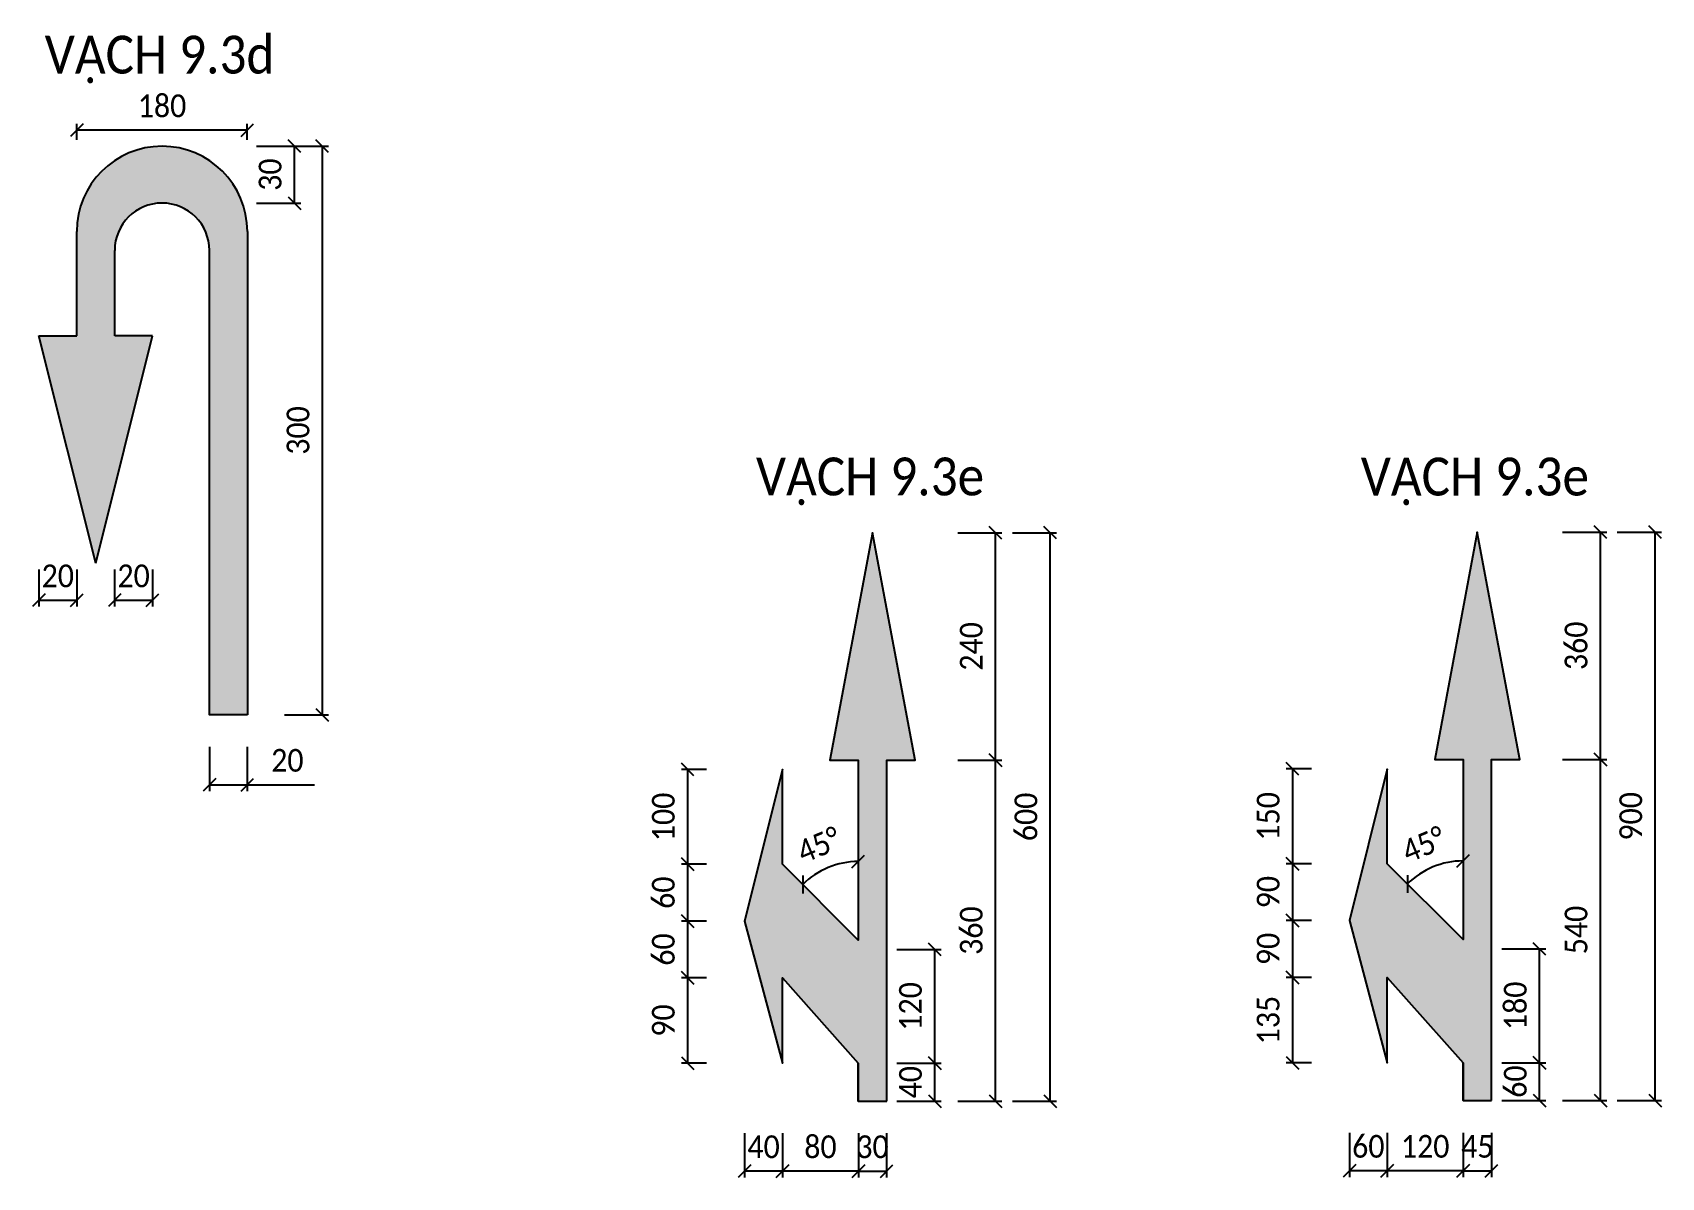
# Model space of a CAD drawing. Header units: metres. Extents: x 933 to 1419, y -2020 to 374.
# Drawn here: x 1001.1 to 1130, y -1701 to -1610.4 of the extents above; entities that cross this region are included whole.
import ezdxf
from ezdxf.enums import TextEntityAlignment as Align

# ---------------------------------------------------------------- set-up
doc = ezdxf.new("R2010")
doc.units = ezdxf.units.M
doc.layers.add('ATGT-DIM', color=30, linetype='Continuous')
doc.layers.add('ATGT-Text', color=3, linetype='Continuous')
doc.styles.add('ATGT-Text', font='calibril.ttf', dxfattribs={"width": 0.9})
doc.dimstyles.new('ATGT-DIM', dxfattribs={"dimtxt": 1.8, "dimasz": 1, "dimexe": 0.5, "dimexo": 0.5, "dimgap": 1, "dimtad": 1, "dimdec": 0, "dimlfac": 5, "dimtxsty": 'ATGT-Text', "dimblk": 'OBLIQUE', "dimcen": 0, "dimclrd": 30, "dimclre": 30, "dimclrt": 2, "dimadec": 0, "dimazin": 0, "dimtfac": 1, "dimtdec": 0, "dimtmove": 0, "dimatfit": 3, "dimfxl": 3, "dimfxlon": 1, "dimlwe": -1, "dimarcsym": 2})

# ---------------------------------------------------------------- blocks, each defined once
blk = doc.blocks.new('_Oblique')
at = {"color": 0, "linetype": 'ByBlock', "lineweight": -2}
blk.add_line((-0.5, -0.5), (0.5, 0.5), dxfattribs=at)
blk = doc.blocks.new('*D224')
at = {"layer": 'ATGT-DIM', "color": 30, "transparency": 16777216}
for p, q in [((-48.55, -1984.25), (-45.05, -1984.25)), ((-48.55, -1988.75), (-45.05, -1988.75))]:
    blk.add_line(p, q, dxfattribs=at)
at = {"layer": 'ATGT-DIM', "color": 30, "lineweight": -2, "transparency": 16777216}
blk.add_line((-45.55, -1988.75), (-45.55, -1984.25), dxfattribs=at)
at = {"layer": 'Defpoints', "color": 0, "transparency": 16777216}
for p in [(-49.28, -1984.25), (-45.55, -1984.25), (-49.28, -1988.75)]:
    blk.add_point(p, dxfattribs=at)
at = {"layer": 'ATGT-DIM', "color": 30, "lineweight": -2, "transparency": 16777216}
for p, rotation in [((-45.55, -1984.25), 90), ((-45.55, -1988.75), 270)]:
    blk.add_blockref('_Oblique', p, dxfattribs=dict(at, rotation=rotation))
at = {"layer": 'ATGT-DIM', "color": 2, "transparency": 16777216, "insert": (-47.47, -1986.5), "char_height": 1.8, "attachment_point": 5, "rotation": 90, "style": 'ATGT-Text'}
blk.add_mtext('30', dxfattribs=at)
blk = doc.blocks.new('*D229')
at = {"layer": 'ATGT-DIM', "color": 30, "transparency": 16777216}
for p, q in [((-46.35, -1984.25), (-42.85, -1984.25)), ((-46.35, -2029.25), (-42.85, -2029.25))]:
    blk.add_line(p, q, dxfattribs=at)
at = {"layer": 'ATGT-DIM', "color": 30, "lineweight": -2, "transparency": 16777216}
blk.add_line((-43.35, -1984.25), (-43.35, -2029.25), dxfattribs=at)
at = {"layer": 'Defpoints', "color": 0, "transparency": 16777216}
for p in [(-49.28, -1984.25), (-49.28, -2029.25), (-43.35, -2029.25)]:
    blk.add_point(p, dxfattribs=at)
at = {"layer": 'ATGT-DIM', "color": 30, "lineweight": -2, "transparency": 16777216}
for p, rotation in [((-43.35, -1984.25), 90), ((-43.35, -2029.25), 270)]:
    blk.add_blockref('_Oblique', p, dxfattribs=dict(at, rotation=rotation))
at = {"layer": 'ATGT-DIM', "color": 2, "transparency": 16777216, "insert": (-45.26, -2006.75), "char_height": 1.8, "attachment_point": 5, "rotation": 90, "style": 'ATGT-Text'}
blk.add_mtext('300', dxfattribs=at)
blk = doc.blocks.new('*D225')
at = {"layer": 'ATGT-DIM', "color": 30, "transparency": 16777216}
for p, q in [((-62.78, -1983.75), (-62.78, -1982.48)), ((-49.28, -1983.75), (-49.28, -1982.48))]:
    blk.add_line(p, q, dxfattribs=at)
at = {"layer": 'ATGT-DIM', "color": 30, "lineweight": -2, "transparency": 16777216}
blk.add_line((-49.28, -1982.98), (-62.78, -1982.98), dxfattribs=at)
at = {"layer": 'Defpoints', "color": 0, "transparency": 16777216}
for p in [(-62.78, -1982.98), (-62.78, -1984.25), (-49.28, -1984.25)]:
    blk.add_point(p, dxfattribs=at)
at = {"layer": 'ATGT-DIM', "color": 30, "lineweight": -2, "transparency": 16777216, "rotation": 180}
blk.add_blockref('_Oblique', (-62.78, -1982.98), dxfattribs=at)
at = {"layer": 'ATGT-DIM', "color": 30, "lineweight": -2, "transparency": 16777216}
blk.add_blockref('_Oblique', (-49.28, -1982.98), dxfattribs=at)
at = {"layer": 'ATGT-DIM', "color": 2, "transparency": 16777216, "insert": (-56.03, -1981.06), "char_height": 1.8, "attachment_point": 5, "style": 'ATGT-Text'}
blk.add_mtext('180', dxfattribs=at)
blk = doc.blocks.new('*D226')
at = {"layer": 'ATGT-DIM', "color": 30, "transparency": 16777216}
for p, q in [((-52.28, -2031.79), (-52.28, -2035.29)), ((-49.28, -2031.79), (-49.28, -2035.29))]:
    blk.add_line(p, q, dxfattribs=at)
at = {"layer": 'ATGT-DIM', "color": 30, "lineweight": -2, "transparency": 16777216}
for p, q in [((-52.28, -2034.79), (-49.28, -2034.79)), ((-49.28, -2034.79), (-43.95, -2034.79))]:
    blk.add_line(p, q, dxfattribs=at)
at = {"layer": 'Defpoints', "color": 0, "transparency": 16777216}
for p in [(-52.28, -2029.25), (-49.28, -2029.25), (-49.28, -2034.79)]:
    blk.add_point(p, dxfattribs=at)
at = {"layer": 'ATGT-DIM', "color": 30, "lineweight": -2, "transparency": 16777216, "rotation": 180}
blk.add_blockref('_Oblique', (-52.28, -2034.79), dxfattribs=at)
at = {"layer": 'ATGT-DIM', "color": 30, "lineweight": -2, "transparency": 16777216}
blk.add_blockref('_Oblique', (-49.28, -2034.79), dxfattribs=at)
at = {"layer": 'ATGT-DIM', "color": 2, "transparency": 16777216, "insert": (-46.11, -2032.87), "char_height": 1.8, "attachment_point": 5, "style": 'ATGT-Text'}
blk.add_mtext('20', dxfattribs=at)
blk = doc.blocks.new('*D227')
at = {"layer": 'ATGT-DIM', "color": 30, "transparency": 16777216}
for p, q in [((-65.78, -2017.75), (-65.78, -2020.69)), ((-62.78, -2017.75), (-62.78, -2020.69))]:
    blk.add_line(p, q, dxfattribs=at)
at = {"layer": 'ATGT-DIM', "color": 30, "lineweight": -2, "transparency": 16777216}
blk.add_line((-65.78, -2020.19), (-62.78, -2020.19), dxfattribs=at)
at = {"layer": 'Defpoints', "color": 0, "transparency": 16777216}
for p in [(-65.78, -2017.25), (-62.78, -2017.25), (-62.78, -2020.19)]:
    blk.add_point(p, dxfattribs=at)
at = {"layer": 'ATGT-DIM', "color": 30, "lineweight": -2, "transparency": 16777216, "rotation": 180}
blk.add_blockref('_Oblique', (-65.78, -2020.19), dxfattribs=at)
at = {"layer": 'ATGT-DIM', "color": 30, "lineweight": -2, "transparency": 16777216}
blk.add_blockref('_Oblique', (-62.78, -2020.19), dxfattribs=at)
at = {"layer": 'ATGT-DIM', "color": 2, "transparency": 16777216, "insert": (-64.28, -2018.27), "char_height": 1.8, "attachment_point": 5, "style": 'ATGT-Text'}
blk.add_mtext('20', dxfattribs=at)
blk = doc.blocks.new('*D228')
at = {"layer": 'ATGT-DIM', "color": 30, "transparency": 16777216}
for p, q in [((-59.78, -2017.75), (-59.78, -2020.69)), ((-56.78, -2017.75), (-56.78, -2020.69))]:
    blk.add_line(p, q, dxfattribs=at)
at = {"layer": 'ATGT-DIM', "color": 30, "lineweight": -2, "transparency": 16777216}
blk.add_line((-59.78, -2020.19), (-56.78, -2020.19), dxfattribs=at)
at = {"layer": 'Defpoints', "color": 0, "transparency": 16777216}
for p in [(-59.78, -2017.25), (-56.78, -2017.25), (-56.78, -2020.19)]:
    blk.add_point(p, dxfattribs=at)
at = {"layer": 'ATGT-DIM', "color": 30, "lineweight": -2, "transparency": 16777216, "rotation": 180}
blk.add_blockref('_Oblique', (-59.78, -2020.19), dxfattribs=at)
at = {"layer": 'ATGT-DIM', "color": 30, "lineweight": -2, "transparency": 16777216}
blk.add_blockref('_Oblique', (-56.78, -2020.19), dxfattribs=at)
at = {"layer": 'ATGT-DIM', "color": 2, "transparency": 16777216, "insert": (-58.28, -2018.27), "char_height": 1.8, "attachment_point": 5, "style": 'ATGT-Text'}
blk.add_mtext('20', dxfattribs=at)
blk = doc.blocks.new('*D415')
at = {"layer": 'ATGT-DIM', "color": 30, "transparency": 16777216}
for p, q in [((-1.12, -2.54), (-1.12, -6.04)), ((1.12, -2.54), (1.12, -6.04))]:
    blk.add_line(p, q, dxfattribs=at)
at = {"layer": 'ATGT-DIM', "color": 30, "lineweight": -2, "transparency": 16777216}
blk.add_line((-1.12, -5.54), (1.12, -5.54), dxfattribs=at)
at = {"layer": 'Defpoints', "color": 0, "transparency": 16777216}
for p in [(-1.12, 0), (1.12, 0), (1.12, -5.54)]:
    blk.add_point(p, dxfattribs=at)
at = {"layer": 'ATGT-DIM', "color": 30, "lineweight": -2, "transparency": 16777216, "rotation": 180}
blk.add_blockref('_Oblique', (-1.12, -5.54), dxfattribs=at)
at = {"layer": 'ATGT-DIM', "color": 30, "lineweight": -2, "transparency": 16777216}
blk.add_blockref('_Oblique', (1.12, -5.54), dxfattribs=at)
at = {"layer": 'ATGT-DIM', "color": 2, "transparency": 16777216, "insert": (0, -3.62), "char_height": 1.8, "attachment_point": 5, "style": 'ATGT-Text'}
blk.add_mtext('30', dxfattribs=at)
blk = doc.blocks.new('*D230')
at = {"layer": 'ATGT-DIM', "color": 30, "lineweight": -2, "transparency": 16777216}
blk.add_arc((-0.93, -2047.09), 6.22, 90, 135, dxfattribs=at)
at = {"layer": 'Defpoints', "color": 0, "transparency": 16777216}
for p in [(-0.93, -2032.84), (-6.93, -2041.09), (-2.54, -2041.08), (-0.93, -2047.09), (-0.93, -2047.09)]:
    blk.add_point(p, dxfattribs=at)
at = {"layer": 'ATGT-DIM', "color": 30, "lineweight": -2, "transparency": 16777216}
for p, rotation in [((-0.93, -2040.86), 359.9999999999995), ((-5.33, -2042.69), 224.9999999999999)]:
    blk.add_blockref('_Oblique', p, dxfattribs=dict(at, rotation=rotation))
at = {"layer": 'ATGT-DIM', "color": 2, "transparency": 16777216, "insert": (-4.04, -2039.57), "char_height": 1.8, "attachment_point": 5, "rotation": 22.5, "style": 'ATGT-Text'}
blk.add_mtext('45°', dxfattribs=at)
blk = doc.blocks.new('*D416')
at = {"layer": 'ATGT-DIM', "color": 30, "transparency": 16777216}
for p, q in [((-13.13, 26.25), (-15.13, 26.25)), ((-13.13, 18.75), (-15.13, 18.75))]:
    blk.add_line(p, q, dxfattribs=at)
at = {"layer": 'ATGT-DIM', "color": 30, "lineweight": -2, "transparency": 16777216}
blk.add_line((-14.63, 26.25), (-14.63, 18.75), dxfattribs=at)
at = {"layer": 'Defpoints', "color": 0, "transparency": 16777216}
for p in [(-12.63, 26.25), (-14.63, 18.75), (-12.63, 18.75)]:
    blk.add_point(p, dxfattribs=at)
at = {"layer": 'ATGT-DIM', "color": 30, "lineweight": -2, "transparency": 16777216}
for p, rotation in [((-14.63, 26.25), 90), ((-14.63, 18.75), 270)]:
    blk.add_blockref('_Oblique', p, dxfattribs=dict(at, rotation=rotation))
at = {"layer": 'ATGT-DIM', "color": 2, "transparency": 16777216, "insert": (-16.55, 22.5), "char_height": 1.8, "attachment_point": 5, "rotation": 90, "style": 'ATGT-Text'}
blk.add_mtext('100', dxfattribs=at)
blk = doc.blocks.new('*D417')
at = {"layer": 'ATGT-DIM', "color": 30, "transparency": 16777216}
for p, q in [((-13.13, 18.75), (-15.13, 18.75)), ((-13.13, 14.25), (-15.13, 14.25))]:
    blk.add_line(p, q, dxfattribs=at)
at = {"layer": 'ATGT-DIM', "color": 30, "lineweight": -2, "transparency": 16777216}
blk.add_line((-14.63, 18.75), (-14.63, 14.25), dxfattribs=at)
at = {"layer": 'Defpoints', "color": 0, "transparency": 16777216}
for p in [(-12.63, 18.75), (-14.63, 14.25), (-12.63, 14.25)]:
    blk.add_point(p, dxfattribs=at)
at = {"layer": 'ATGT-DIM', "color": 30, "lineweight": -2, "transparency": 16777216}
for p, rotation in [((-14.63, 18.75), 90), ((-14.63, 14.25), 270)]:
    blk.add_blockref('_Oblique', p, dxfattribs=dict(at, rotation=rotation))
at = {"layer": 'ATGT-DIM', "color": 2, "transparency": 16777216, "insert": (-16.55, 16.5), "char_height": 1.8, "attachment_point": 5, "rotation": 90, "style": 'ATGT-Text'}
blk.add_mtext('60', dxfattribs=at)
blk = doc.blocks.new('*D418')
at = {"layer": 'ATGT-DIM', "color": 30, "transparency": 16777216}
for p, q in [((-13.13, 14.25), (-15.13, 14.25)), ((-13.13, 9.75), (-15.13, 9.75))]:
    blk.add_line(p, q, dxfattribs=at)
at = {"layer": 'ATGT-DIM', "color": 30, "lineweight": -2, "transparency": 16777216}
blk.add_line((-14.63, 14.25), (-14.63, 9.75), dxfattribs=at)
at = {"layer": 'Defpoints', "color": 0, "transparency": 16777216}
for p in [(-12.63, 14.25), (-14.63, 9.75), (-12.63, 9.75)]:
    blk.add_point(p, dxfattribs=at)
at = {"layer": 'ATGT-DIM', "color": 30, "lineweight": -2, "transparency": 16777216}
for p, rotation in [((-14.63, 14.25), 90), ((-14.63, 9.75), 270)]:
    blk.add_blockref('_Oblique', p, dxfattribs=dict(at, rotation=rotation))
at = {"layer": 'ATGT-DIM', "color": 2, "transparency": 16777216, "insert": (-16.55, 12), "char_height": 1.8, "attachment_point": 5, "rotation": 90, "style": 'ATGT-Text'}
blk.add_mtext('60', dxfattribs=at)
blk = doc.blocks.new('*D419')
at = {"layer": 'ATGT-DIM', "color": 30, "transparency": 16777216}
for p, q in [((-13.13, 9.75), (-15.13, 9.75)), ((-13.13, 3), (-15.13, 3))]:
    blk.add_line(p, q, dxfattribs=at)
at = {"layer": 'ATGT-DIM', "color": 30, "lineweight": -2, "transparency": 16777216}
blk.add_line((-14.63, 9.75), (-14.63, 3), dxfattribs=at)
at = {"layer": 'Defpoints', "color": 0, "transparency": 16777216}
for p in [(-12.63, 9.75), (-14.63, 3), (-12.63, 3)]:
    blk.add_point(p, dxfattribs=at)
at = {"layer": 'ATGT-DIM', "color": 30, "lineweight": -2, "transparency": 16777216}
for p, rotation in [((-14.63, 9.75), 90), ((-14.63, 3), 270)]:
    blk.add_blockref('_Oblique', p, dxfattribs=dict(at, rotation=rotation))
at = {"layer": 'ATGT-DIM', "color": 2, "transparency": 16777216, "insert": (-16.55, 6.38), "char_height": 1.8, "attachment_point": 5, "rotation": 90, "style": 'ATGT-Text'}
blk.add_mtext('90', dxfattribs=at)
blk = doc.blocks.new('*D420')
at = {"layer": 'ATGT-DIM', "color": 30, "transparency": 16777216}
for p, q in [((1.93, 12), (5.43, 12)), ((1.93, 3), (5.43, 3))]:
    blk.add_line(p, q, dxfattribs=at)
at = {"layer": 'ATGT-DIM', "color": 30, "lineweight": -2, "transparency": 16777216}
blk.add_line((4.93, 3), (4.93, 12), dxfattribs=at)
at = {"layer": 'Defpoints', "color": 0, "transparency": 16777216}
for p in [(1.12, 12), (4.93, 12), (1.12, 3)]:
    blk.add_point(p, dxfattribs=at)
at = {"layer": 'ATGT-DIM', "color": 30, "lineweight": -2, "transparency": 16777216}
for p, rotation in [((4.93, 12), 90), ((4.93, 3), 270)]:
    blk.add_blockref('_Oblique', p, dxfattribs=dict(at, rotation=rotation))
at = {"layer": 'ATGT-DIM', "color": 2, "transparency": 16777216, "insert": (3.01, 7.5), "char_height": 1.8, "attachment_point": 5, "rotation": 90, "style": 'ATGT-Text'}
blk.add_mtext('120', dxfattribs=at)
blk = doc.blocks.new('*D231')
at = {"layer": 'ATGT-DIM', "color": 30, "transparency": 16777216}
for p, q in [((2.13, -2056.84), (5.63, -2056.84)), ((2.13, -2059.84), (5.63, -2059.84))]:
    blk.add_line(p, q, dxfattribs=at)
at = {"layer": 'ATGT-DIM', "color": 30, "lineweight": -2, "transparency": 16777216}
blk.add_line((5.13, -2059.84), (5.13, -2056.84), dxfattribs=at)
at = {"layer": 'Defpoints', "color": 0, "transparency": 16777216}
for p in [(1.32, -2056.84), (5.13, -2056.84), (1.32, -2059.84)]:
    blk.add_point(p, dxfattribs=at)
at = {"layer": 'ATGT-DIM', "color": 30, "lineweight": -2, "transparency": 16777216}
for p, rotation in [((5.13, -2056.84), 90), ((5.13, -2059.84), 270)]:
    blk.add_blockref('_Oblique', p, dxfattribs=dict(at, rotation=rotation))
at = {"layer": 'ATGT-DIM', "color": 2, "transparency": 16777216, "insert": (3.21, -2058.34), "char_height": 1.8, "attachment_point": 5, "rotation": 90, "style": 'ATGT-Text'}
blk.add_mtext('40', dxfattribs=at)
blk = doc.blocks.new('*D232')
at = {"layer": 'ATGT-DIM', "color": 30, "transparency": 16777216}
for p, q in [((6.94, -2032.84), (10.44, -2032.84)), ((6.94, -2059.84), (10.44, -2059.84))]:
    blk.add_line(p, q, dxfattribs=at)
at = {"layer": 'ATGT-DIM', "color": 30, "lineweight": -2, "transparency": 16777216}
blk.add_line((9.94, -2059.84), (9.94, -2032.84), dxfattribs=at)
at = {"layer": 'Defpoints', "color": 0, "transparency": 16777216}
for p in [(3.57, -2032.84), (9.94, -2032.84), (1.32, -2059.84)]:
    blk.add_point(p, dxfattribs=at)
at = {"layer": 'ATGT-DIM', "color": 30, "lineweight": -2, "transparency": 16777216}
for p, rotation in [((9.94, -2032.84), 90), ((9.94, -2059.84), 270)]:
    blk.add_blockref('_Oblique', p, dxfattribs=dict(at, rotation=rotation))
at = {"layer": 'ATGT-DIM', "color": 2, "transparency": 16777216, "insert": (8.02, -2046.34), "char_height": 1.8, "attachment_point": 5, "rotation": 90, "style": 'ATGT-Text'}
blk.add_mtext('360', dxfattribs=at)
blk = doc.blocks.new('*D233')
at = {"layer": 'ATGT-DIM', "color": 30, "transparency": 16777216}
for p, q in [((6.94, -2014.84), (10.44, -2014.84)), ((6.94, -2032.84), (10.44, -2032.84))]:
    blk.add_line(p, q, dxfattribs=at)
at = {"layer": 'ATGT-DIM', "color": 30, "lineweight": -2, "transparency": 16777216}
blk.add_line((9.94, -2032.84), (9.94, -2014.84), dxfattribs=at)
at = {"layer": 'Defpoints', "color": 0, "transparency": 16777216}
for p in [(0.2, -2014.84), (9.94, -2014.84), (3.57, -2032.84)]:
    blk.add_point(p, dxfattribs=at)
at = {"layer": 'ATGT-DIM', "color": 30, "lineweight": -2, "transparency": 16777216}
for p, rotation in [((9.94, -2014.84), 90), ((9.94, -2032.84), 270)]:
    blk.add_blockref('_Oblique', p, dxfattribs=dict(at, rotation=rotation))
at = {"layer": 'ATGT-DIM', "color": 2, "transparency": 16777216, "insert": (8.02, -2023.84), "char_height": 1.8, "attachment_point": 5, "rotation": 90, "style": 'ATGT-Text'}
blk.add_mtext('240', dxfattribs=at)
blk = doc.blocks.new('*D421')
at = {"layer": 'ATGT-DIM', "color": 30, "transparency": 16777216}
for p, q in [((11.07, 45), (14.57, 45)), ((11.07, 0), (14.57, 0))]:
    blk.add_line(p, q, dxfattribs=at)
at = {"layer": 'ATGT-DIM', "color": 30, "lineweight": -2, "transparency": 16777216}
blk.add_line((14.07, 0), (14.07, 45), dxfattribs=at)
at = {"layer": 'Defpoints', "color": 0, "transparency": 16777216}
for p in [(0, 45), (14.07, 45), (1.12, 0)]:
    blk.add_point(p, dxfattribs=at)
at = {"layer": 'ATGT-DIM', "color": 30, "lineweight": -2, "transparency": 16777216}
for p, rotation in [((14.07, 45), 90), ((14.07, 0), 270)]:
    blk.add_blockref('_Oblique', p, dxfattribs=dict(at, rotation=rotation))
at = {"layer": 'ATGT-DIM', "color": 2, "transparency": 16777216, "insert": (12.15, 22.5), "char_height": 1.8, "attachment_point": 5, "rotation": 90, "style": 'ATGT-Text'}
blk.add_mtext('600', dxfattribs=at)
blk = doc.blocks.new('*D422')
at = {"layer": 'ATGT-DIM', "color": 30, "transparency": 16777216}
for p, q in [((-7.12, -2.54), (-7.12, -6.04)), ((-1.12, -2.54), (-1.12, -6.04))]:
    blk.add_line(p, q, dxfattribs=at)
at = {"layer": 'ATGT-DIM', "color": 30, "lineweight": -2, "transparency": 16777216}
blk.add_line((-1.12, -5.54), (-7.12, -5.54), dxfattribs=at)
at = {"layer": 'Defpoints', "color": 0, "transparency": 16777216}
for p in [(-7.12, 0), (-1.12, 0), (-7.12, -5.54)]:
    blk.add_point(p, dxfattribs=at)
at = {"layer": 'ATGT-DIM', "color": 30, "lineweight": -2, "transparency": 16777216, "rotation": 180}
blk.add_blockref('_Oblique', (-7.12, -5.54), dxfattribs=at)
at = {"layer": 'ATGT-DIM', "color": 30, "lineweight": -2, "transparency": 16777216}
blk.add_blockref('_Oblique', (-1.12, -5.54), dxfattribs=at)
at = {"layer": 'ATGT-DIM', "color": 2, "transparency": 16777216, "insert": (-4.12, -3.62), "char_height": 1.8, "attachment_point": 5, "style": 'ATGT-Text'}
blk.add_mtext('80', dxfattribs=at)
blk = doc.blocks.new('*D423')
at = {"layer": 'ATGT-DIM', "color": 30, "transparency": 16777216}
for p, q in [((-10.12, -2.54), (-10.12, -6.04)), ((-7.12, -2.54), (-7.12, -6.04))]:
    blk.add_line(p, q, dxfattribs=at)
at = {"layer": 'ATGT-DIM', "color": 30, "lineweight": -2, "transparency": 16777216}
blk.add_line((-7.12, -5.54), (-10.12, -5.54), dxfattribs=at)
at = {"layer": 'Defpoints', "color": 0, "transparency": 16777216}
for p in [(-10.12, 0), (-7.12, 0), (-10.12, -5.54)]:
    blk.add_point(p, dxfattribs=at)
at = {"layer": 'ATGT-DIM', "color": 30, "lineweight": -2, "transparency": 16777216, "rotation": 180}
blk.add_blockref('_Oblique', (-10.12, -5.54), dxfattribs=at)
at = {"layer": 'ATGT-DIM', "color": 30, "lineweight": -2, "transparency": 16777216}
blk.add_blockref('_Oblique', (-7.12, -5.54), dxfattribs=at)
at = {"layer": 'ATGT-DIM', "color": 2, "transparency": 16777216, "insert": (-8.62, -3.62), "char_height": 1.8, "attachment_point": 5, "style": 'ATGT-Text'}
blk.add_mtext('40', dxfattribs=at)
blk = doc.blocks.new('*D234')
at = {"layer": 'ATGT-DIM', "color": 30, "transparency": 16777216}
for p, q in [((46.94, -2062.35), (46.94, -2065.85)), ((49.19, -2062.35), (49.19, -2065.85))]:
    blk.add_line(p, q, dxfattribs=at)
at = {"layer": 'ATGT-DIM', "color": 30, "lineweight": -2, "transparency": 16777216}
blk.add_line((46.94, -2065.35), (49.19, -2065.35), dxfattribs=at)
at = {"layer": 'Defpoints', "color": 0, "transparency": 16777216}
for p in [(46.94, -2059.8), (49.19, -2059.8), (49.19, -2065.35)]:
    blk.add_point(p, dxfattribs=at)
at = {"layer": 'ATGT-DIM', "color": 30, "lineweight": -2, "transparency": 16777216, "rotation": 180}
blk.add_blockref('_Oblique', (46.94, -2065.35), dxfattribs=at)
at = {"layer": 'ATGT-DIM', "color": 30, "lineweight": -2, "transparency": 16777216}
blk.add_blockref('_Oblique', (49.19, -2065.35), dxfattribs=at)
at = {"layer": 'ATGT-DIM', "color": 2, "transparency": 16777216, "insert": (48.07, -2063.43), "char_height": 1.8, "attachment_point": 5, "style": 'ATGT-Text'}
blk.add_mtext('45', dxfattribs=at)
blk = doc.blocks.new('*D243')
at = {"layer": 'ATGT-DIM', "color": 30, "lineweight": -2, "transparency": 16777216}
blk.add_arc((46.94, -2047.05), 6.22, 90, 135, dxfattribs=at)
at = {"layer": 'Defpoints', "color": 0, "transparency": 16777216}
for p in [(46.94, -2032.8), (40.94, -2041.05), (45.33, -2041.04), (46.94, -2047.05), (46.94, -2047.05)]:
    blk.add_point(p, dxfattribs=at)
at = {"layer": 'ATGT-DIM', "color": 30, "lineweight": -2, "transparency": 16777216}
blk.add_blockref('_Oblique', (46.94, -2040.83), dxfattribs=at)
at = {"layer": 'ATGT-DIM', "color": 30, "lineweight": -2, "transparency": 16777216, "rotation": 225.0000000000007}
blk.add_blockref('_Oblique', (42.54, -2042.65), dxfattribs=at)
at = {"layer": 'ATGT-DIM', "color": 2, "transparency": 16777216, "insert": (43.83, -2039.54), "char_height": 1.8, "attachment_point": 5, "rotation": 22.5, "style": 'ATGT-Text'}
blk.add_mtext('45°', dxfattribs=at)
blk = doc.blocks.new('*D235')
at = {"layer": 'ATGT-DIM', "color": 30, "transparency": 16777216}
for p, q in [((34.94, -2033.55), (32.94, -2033.55)), ((34.94, -2041.05), (32.94, -2041.05))]:
    blk.add_line(p, q, dxfattribs=at)
at = {"layer": 'ATGT-DIM', "color": 30, "lineweight": -2, "transparency": 16777216}
blk.add_line((33.44, -2033.55), (33.44, -2041.05), dxfattribs=at)
at = {"layer": 'Defpoints', "color": 0, "transparency": 16777216}
for p in [(35.44, -2033.55), (33.44, -2041.05), (35.44, -2041.05)]:
    blk.add_point(p, dxfattribs=at)
at = {"layer": 'ATGT-DIM', "color": 30, "lineweight": -2, "transparency": 16777216}
for p, rotation in [((33.44, -2033.55), 90), ((33.44, -2041.05), 270)]:
    blk.add_blockref('_Oblique', p, dxfattribs=dict(at, rotation=rotation))
at = {"layer": 'ATGT-DIM', "color": 2, "transparency": 16777216, "insert": (31.52, -2037.3), "char_height": 1.8, "attachment_point": 5, "rotation": 90, "style": 'ATGT-Text'}
blk.add_mtext('150', dxfattribs=at)
blk = doc.blocks.new('*D236')
at = {"layer": 'ATGT-DIM', "color": 30, "transparency": 16777216}
for p, q in [((34.94, -2041.05), (32.94, -2041.05)), ((34.94, -2045.55), (32.94, -2045.55))]:
    blk.add_line(p, q, dxfattribs=at)
at = {"layer": 'ATGT-DIM', "color": 30, "lineweight": -2, "transparency": 16777216}
blk.add_line((33.44, -2041.05), (33.44, -2045.55), dxfattribs=at)
at = {"layer": 'Defpoints', "color": 0, "transparency": 16777216}
for p in [(35.44, -2041.05), (33.44, -2045.55), (35.44, -2045.55)]:
    blk.add_point(p, dxfattribs=at)
at = {"layer": 'ATGT-DIM', "color": 30, "lineweight": -2, "transparency": 16777216}
for p, rotation in [((33.44, -2041.05), 90), ((33.44, -2045.55), 270)]:
    blk.add_blockref('_Oblique', p, dxfattribs=dict(at, rotation=rotation))
at = {"layer": 'ATGT-DIM', "color": 2, "transparency": 16777216, "insert": (31.52, -2043.3), "char_height": 1.8, "attachment_point": 5, "rotation": 90, "style": 'ATGT-Text'}
blk.add_mtext('90', dxfattribs=at)
blk = doc.blocks.new('*D237')
at = {"layer": 'ATGT-DIM', "color": 30, "transparency": 16777216}
for p, q in [((34.94, -2045.55), (32.94, -2045.55)), ((34.94, -2050.05), (32.94, -2050.05))]:
    blk.add_line(p, q, dxfattribs=at)
at = {"layer": 'ATGT-DIM', "color": 30, "lineweight": -2, "transparency": 16777216}
blk.add_line((33.44, -2045.55), (33.44, -2050.05), dxfattribs=at)
at = {"layer": 'Defpoints', "color": 0, "transparency": 16777216}
for p in [(35.44, -2045.55), (33.44, -2050.05), (35.44, -2050.05)]:
    blk.add_point(p, dxfattribs=at)
at = {"layer": 'ATGT-DIM', "color": 30, "lineweight": -2, "transparency": 16777216}
for p, rotation in [((33.44, -2045.55), 90), ((33.44, -2050.05), 270)]:
    blk.add_blockref('_Oblique', p, dxfattribs=dict(at, rotation=rotation))
at = {"layer": 'ATGT-DIM', "color": 2, "transparency": 16777216, "insert": (31.52, -2047.8), "char_height": 1.8, "attachment_point": 5, "rotation": 90, "style": 'ATGT-Text'}
blk.add_mtext('90', dxfattribs=at)
blk = doc.blocks.new('*D238')
at = {"layer": 'ATGT-DIM', "color": 30, "transparency": 16777216}
for p, q in [((34.94, -2050.05), (32.94, -2050.05)), ((34.94, -2056.8), (32.94, -2056.8))]:
    blk.add_line(p, q, dxfattribs=at)
at = {"layer": 'ATGT-DIM', "color": 30, "lineweight": -2, "transparency": 16777216}
blk.add_line((33.44, -2050.05), (33.44, -2056.8), dxfattribs=at)
at = {"layer": 'Defpoints', "color": 0, "transparency": 16777216}
for p in [(35.44, -2050.05), (33.44, -2056.8), (35.44, -2056.8)]:
    blk.add_point(p, dxfattribs=at)
at = {"layer": 'ATGT-DIM', "color": 30, "lineweight": -2, "transparency": 16777216}
for p, rotation in [((33.44, -2050.05), 90), ((33.44, -2056.8), 270)]:
    blk.add_blockref('_Oblique', p, dxfattribs=dict(at, rotation=rotation))
at = {"layer": 'ATGT-DIM', "color": 2, "transparency": 16777216, "insert": (31.52, -2053.43), "char_height": 1.8, "attachment_point": 5, "rotation": 90, "style": 'ATGT-Text'}
blk.add_mtext('135', dxfattribs=at)
blk = doc.blocks.new('*D239')
at = {"layer": 'ATGT-DIM', "color": 30, "transparency": 16777216}
for p, q in [((50, -2047.8), (53.5, -2047.8)), ((50, -2056.8), (53.5, -2056.8))]:
    blk.add_line(p, q, dxfattribs=at)
at = {"layer": 'ATGT-DIM', "color": 30, "lineweight": -2, "transparency": 16777216}
blk.add_line((53, -2056.8), (53, -2047.8), dxfattribs=at)
at = {"layer": 'Defpoints', "color": 0, "transparency": 16777216}
for p in [(49.19, -2047.8), (53, -2047.8), (49.19, -2056.8)]:
    blk.add_point(p, dxfattribs=at)
at = {"layer": 'ATGT-DIM', "color": 30, "lineweight": -2, "transparency": 16777216}
for p, rotation in [((53, -2047.8), 90), ((53, -2056.8), 270)]:
    blk.add_blockref('_Oblique', p, dxfattribs=dict(at, rotation=rotation))
at = {"layer": 'ATGT-DIM', "color": 2, "transparency": 16777216, "insert": (51.08, -2052.3), "char_height": 1.8, "attachment_point": 5, "rotation": 90, "style": 'ATGT-Text'}
blk.add_mtext('180', dxfattribs=at)
blk = doc.blocks.new('*D244')
at = {"layer": 'ATGT-DIM', "color": 30, "transparency": 16777216}
for p, q in [((50, -2056.8), (53.5, -2056.8)), ((50, -2059.8), (53.5, -2059.8))]:
    blk.add_line(p, q, dxfattribs=at)
at = {"layer": 'ATGT-DIM', "color": 30, "lineweight": -2, "transparency": 16777216}
blk.add_line((53, -2059.8), (53, -2056.8), dxfattribs=at)
at = {"layer": 'Defpoints', "color": 0, "transparency": 16777216}
for p in [(49.19, -2056.8), (53, -2056.8), (49.19, -2059.8)]:
    blk.add_point(p, dxfattribs=at)
at = {"layer": 'ATGT-DIM', "color": 30, "lineweight": -2, "transparency": 16777216}
for p, rotation in [((53, -2056.8), 90), ((53, -2059.8), 270)]:
    blk.add_blockref('_Oblique', p, dxfattribs=dict(at, rotation=rotation))
at = {"layer": 'ATGT-DIM', "color": 2, "transparency": 16777216, "insert": (51.08, -2058.3), "char_height": 1.8, "attachment_point": 5, "rotation": 90, "style": 'ATGT-Text'}
blk.add_mtext('60', dxfattribs=at)
blk = doc.blocks.new('*D245')
at = {"layer": 'ATGT-DIM', "color": 30, "transparency": 16777216}
for p, q in [((54.81, -2032.8), (58.31, -2032.8)), ((54.81, -2059.8), (58.31, -2059.8))]:
    blk.add_line(p, q, dxfattribs=at)
at = {"layer": 'ATGT-DIM', "color": 30, "lineweight": -2, "transparency": 16777216}
blk.add_line((57.81, -2059.8), (57.81, -2032.8), dxfattribs=at)
at = {"layer": 'Defpoints', "color": 0, "transparency": 16777216}
for p in [(51.44, -2032.8), (57.81, -2032.8), (49.19, -2059.8)]:
    blk.add_point(p, dxfattribs=at)
at = {"layer": 'ATGT-DIM', "color": 30, "lineweight": -2, "transparency": 16777216}
for p, rotation in [((57.81, -2032.8), 90), ((57.81, -2059.8), 270)]:
    blk.add_blockref('_Oblique', p, dxfattribs=dict(at, rotation=rotation))
at = {"layer": 'ATGT-DIM', "color": 2, "transparency": 16777216, "insert": (55.89, -2046.3), "char_height": 1.8, "attachment_point": 5, "rotation": 90, "style": 'ATGT-Text'}
blk.add_mtext('540', dxfattribs=at)
blk = doc.blocks.new('*D246')
at = {"layer": 'ATGT-DIM', "color": 30, "transparency": 16777216}
for p, q in [((54.81, -2014.8), (58.31, -2014.8)), ((54.81, -2032.8), (58.31, -2032.8))]:
    blk.add_line(p, q, dxfattribs=at)
at = {"layer": 'ATGT-DIM', "color": 30, "lineweight": -2, "transparency": 16777216}
blk.add_line((57.81, -2032.8), (57.81, -2014.8), dxfattribs=at)
at = {"layer": 'Defpoints', "color": 0, "transparency": 16777216}
for p in [(48.07, -2014.8), (57.81, -2014.8), (51.44, -2032.8)]:
    blk.add_point(p, dxfattribs=at)
at = {"layer": 'ATGT-DIM', "color": 30, "lineweight": -2, "transparency": 16777216}
for p, rotation in [((57.81, -2014.8), 90), ((57.81, -2032.8), 270)]:
    blk.add_blockref('_Oblique', p, dxfattribs=dict(at, rotation=rotation))
at = {"layer": 'ATGT-DIM', "color": 2, "transparency": 16777216, "insert": (55.89, -2023.8), "char_height": 1.8, "attachment_point": 5, "rotation": 90, "style": 'ATGT-Text'}
blk.add_mtext('360', dxfattribs=at)
blk = doc.blocks.new('*D240')
at = {"layer": 'ATGT-DIM', "color": 30, "transparency": 16777216}
for p, q in [((59.14, -2014.8), (62.64, -2014.8)), ((59.14, -2059.8), (62.64, -2059.8))]:
    blk.add_line(p, q, dxfattribs=at)
at = {"layer": 'ATGT-DIM', "color": 30, "lineweight": -2, "transparency": 16777216}
blk.add_line((62.14, -2059.8), (62.14, -2014.8), dxfattribs=at)
at = {"layer": 'Defpoints', "color": 0, "transparency": 16777216}
for p in [(48.07, -2014.8), (62.14, -2014.8), (49.19, -2059.8)]:
    blk.add_point(p, dxfattribs=at)
at = {"layer": 'ATGT-DIM', "color": 30, "lineweight": -2, "transparency": 16777216}
for p, rotation in [((62.14, -2014.8), 90), ((62.14, -2059.8), 270)]:
    blk.add_blockref('_Oblique', p, dxfattribs=dict(at, rotation=rotation))
at = {"layer": 'ATGT-DIM', "color": 2, "transparency": 16777216, "insert": (60.22, -2037.3), "char_height": 1.8, "attachment_point": 5, "rotation": 90, "style": 'ATGT-Text'}
blk.add_mtext('900', dxfattribs=at)
blk = doc.blocks.new('*D241')
at = {"layer": 'ATGT-DIM', "color": 30, "transparency": 16777216}
for p, q in [((40.94, -2062.35), (40.94, -2065.85)), ((46.94, -2062.35), (46.94, -2065.85))]:
    blk.add_line(p, q, dxfattribs=at)
at = {"layer": 'ATGT-DIM', "color": 30, "lineweight": -2, "transparency": 16777216}
blk.add_line((46.94, -2065.35), (40.94, -2065.35), dxfattribs=at)
at = {"layer": 'Defpoints', "color": 0, "transparency": 16777216}
for p in [(40.94, -2059.8), (46.94, -2059.8), (40.94, -2065.35)]:
    blk.add_point(p, dxfattribs=at)
at = {"layer": 'ATGT-DIM', "color": 30, "lineweight": -2, "transparency": 16777216, "rotation": 180}
blk.add_blockref('_Oblique', (40.94, -2065.35), dxfattribs=at)
at = {"layer": 'ATGT-DIM', "color": 30, "lineweight": -2, "transparency": 16777216}
blk.add_blockref('_Oblique', (46.94, -2065.35), dxfattribs=at)
at = {"layer": 'ATGT-DIM', "color": 2, "transparency": 16777216, "insert": (43.94, -2063.43), "char_height": 1.8, "attachment_point": 5, "style": 'ATGT-Text'}
blk.add_mtext('120', dxfattribs=at)
blk = doc.blocks.new('*D242')
at = {"layer": 'ATGT-DIM', "color": 30, "transparency": 16777216}
for p, q in [((37.94, -2062.35), (37.94, -2065.85)), ((40.94, -2062.35), (40.94, -2065.85))]:
    blk.add_line(p, q, dxfattribs=at)
at = {"layer": 'ATGT-DIM', "color": 30, "lineweight": -2, "transparency": 16777216}
blk.add_line((40.94, -2065.35), (37.94, -2065.35), dxfattribs=at)
at = {"layer": 'Defpoints', "color": 0, "transparency": 16777216}
for p in [(37.94, -2059.8), (40.94, -2059.8), (37.94, -2065.35)]:
    blk.add_point(p, dxfattribs=at)
at = {"layer": 'ATGT-DIM', "color": 30, "lineweight": -2, "transparency": 16777216, "rotation": 180}
blk.add_blockref('_Oblique', (37.94, -2065.35), dxfattribs=at)
at = {"layer": 'ATGT-DIM', "color": 30, "lineweight": -2, "transparency": 16777216}
blk.add_blockref('_Oblique', (40.94, -2065.35), dxfattribs=at)
at = {"layer": 'ATGT-DIM', "color": 2, "transparency": 16777216, "insert": (39.44, -2063.43), "char_height": 1.8, "attachment_point": 5, "style": 'ATGT-Text'}
blk.add_mtext('60', dxfattribs=at)
blk = doc.blocks.new('ATGT-Vach9.3d3')
blk.add_hatch(color=256).paths.add_polyline_path([(-7.5, 30), (-7.5, 36.75, -1), (0, 36.75), (0, 0), (3, 0), (3, 38.25, 1), (-10.5, 38.25), (-10.5, 30), (-13.5, 30), (-9, 12), (-4.5, 30)])
for points in [[(-10.5, 30), (-10.5, 38.25)], [(3, 38.25), (3, 0)], [(-7.5, 30), (-7.5, 36.75)], [(3, 0), (0, 0), (0, 36.75)], [(-9, 12), (-13.5, 30)], [(-13.5, 30), (-10.5, 30)], [(-9, 12), (-4.5, 30)], [(-4.5, 30), (-7.5, 30)]]:
    blk.add_lwpolyline(points)
for centre, radius in [((-3.75, 38.25), 6.75), ((-3.75, 36.75), 3.75)]:
    blk.add_arc(centre, radius, 0, 180)
at = {"layer": 'ATGT-Text', "style": 'ATGT-Text', "width": 0.9}
blk.add_text('VẠCH 9.3d', height=3, dxfattribs=at).set_placement((-3.947, 50.75), align=Align.CENTER)
at = {"layer": 'ATGT-DIM'}
for base, p1, p2, override, picture, middle in [((-10.5, 46.266), (3, 45), (-10.5, 45), {"dimlfac": 13.333333, "dimtxsty": 'ATGT-Text'}, '*D225', (-3.75, 48.186)), ((3, -5.542), (0, 0), (3, 0), {"dimlfac": 6.666667, "dimtxsty": 'ATGT-Text'}, '*D226', (6.165, -3.622))]:
    dim = blk.add_linear_dim(base=base, p1=p1, p2=p2, dimstyle='ATGT-DIM', override=override, dxfattribs=at)
    dim.commit()
    dim.dimension.update_dxf_attribs({"geometry": picture, "text_midpoint": middle, "insert": (52.279, 2029.25)})
for base, p1, p2, picture, middle in [((6.729, 45), (3, 40.5), (3, 45), '*D224', (4.81, 42.75)), ((8.934, 0), (3, 45), (3, 0), '*D229', (7.014, 22.5))]:
    dim = blk.add_linear_dim(base=base, p1=p1, p2=p2, angle=90, dimstyle='ATGT-DIM', override={"dimlfac": 6.666667, "dimtxsty": 'ATGT-Text'}, dxfattribs=at)
    dim.commit()
    dim.dimension.update_dxf_attribs({"geometry": picture, "text_midpoint": middle, "insert": (52.279, 2029.25)})
for base, p1, p2, picture, middle in [((-10.5, 9.058), (-13.5, 12), (-10.5, 12), '*D227', (-12, 9.058)), ((-4.5, 9.058), (-7.5, 12), (-4.5, 12), '*D228', (-6, 9.058))]:
    dim = blk.add_linear_dim(base=base, p1=p1, p2=p2, dimstyle='ATGT-DIM', override={"dimlfac": 6.666667, "dimtxsty": 'ATGT-Text'}, dxfattribs=at)
    dim.commit()
    dim.dimension.update_dxf_attribs({"geometry": picture, "text_midpoint": middle, "dimtype": 128, "insert": (52.279, 2029.25)})
blk = doc.blocks.new('ATGT-Vach9.3e6')
blk.add_hatch(color=256).paths.add_polyline_path([(0, 45), (-3.375, 27), (-1.125, 27), (-1.125, 12.75), (-7.125, 18.75), (-7.125, 26.25), (-10.125, 14.25), (-7.125, 3), (-7.125, 9.75), (-1.125, 3), (-1.125, 0), (1.125, 0), (1.125, 27), (3.375, 27)])
blk.add_lwpolyline([(1.125, 0), (1.125, 27), (3.375, 27), (0, 45), (-3.375, 27), (-1.125, 27), (-1.125, 12.75), (-7.125, 18.75), (-7.125, 26.25), (-10.125, 14.25), (-7.125, 3), (-7.125, 9.75), (-1.125, 3), (-1.125, 0)], close=True)
blk.add_lwpolyline([(-1.125, 0), (-1.125, 3)])
at = {"layer": 'ATGT-Text', "style": 'ATGT-Text', "width": 0.9}
blk.add_text('VẠCH 9.3e', height=3, dxfattribs=at).set_placement((-0.197, 47.947), align=Align.CENTER)
at = {"layer": 'ATGT-DIM'}
for base, p1, p2, picture, middle in [((9.745, 45), (3.375, 27), (0, 45), '*D233', (7.825, 36)), ((9.745, 27), (1.125, 0), (3.375, 27), '*D232', (7.825, 13.5))]:
    dim = blk.add_linear_dim(base=base, p1=p1, p2=p2, angle=90, dimstyle='ATGT-DIM', override={"dimlfac": 13.333333, "dimtxsty": 'ATGT-Text'}, dxfattribs=at)
    dim.commit()
    dim.dimension.update_dxf_attribs({"geometry": picture, "text_midpoint": middle, "insert": (-0.197, 2059.838)})
for base, p1, p2, picture, middle in [((14.071, 45), (1.125, 0), (0, 45), '*D421', (12.152, 22.5)), ((-14.633, 18.75), (-12.629, 26.25), (-12.629, 18.75), '*D416', (-16.552, 22.5)), ((-14.633, 14.25), (-12.629, 18.75), (-12.629, 14.25), '*D417', (-16.552, 16.5)), ((-14.633, 9.75), (-12.629, 14.25), (-12.629, 9.75), '*D418', (-16.552, 12)), ((4.934, 12), (1.125, 3), (1.125, 12), '*D420', (3.014, 7.5)), ((-14.633, 3), (-12.629, 9.75), (-12.629, 3), '*D419', (-16.552, 6.375))]:
    dim = blk.add_linear_dim(base=base, p1=p1, p2=p2, angle=90, dimstyle='ATGT-DIM', override={"dimlfac": 13.333333, "dimtxsty": 'ATGT-Text'}, dxfattribs=at)
    dim.commit()
    dim.dimension.update_dxf_attribs({"geometry": picture, "text_midpoint": middle})
dim = blk.add_angular_dim_2l(base=(-2.736, 18.762), line1=((-1.125, 27), (-1.125, 12.75)), line2=((-1.125, 12.75), (-7.125, 18.75)), dimstyle='ATGT-DIM', override={"dimlfac": 13.333333, "dimtxsty": 'ATGT-Text'}, dxfattribs=at)
dim.commit()
dim.dimension.update_dxf_attribs({"geometry": '*D230', "text_midpoint": (-3.507, 18.501), "dimtype": 130, "insert": (-0.197, 2059.838)})
dim = blk.add_linear_dim(base=(4.934, 3), p1=(1.125, 0), p2=(1.125, 3), angle=90, dimstyle='ATGT-DIM', override={"dimlfac": 13.333333, "dimtxsty": 'ATGT-Text'}, dxfattribs=at)
dim.commit()
dim.dimension.update_dxf_attribs({"geometry": '*D231', "text_midpoint": (4.934, 1.5), "dimtype": 128, "insert": (-0.197, 2059.838)})
for base, p1, p2, picture, middle in [((-10.125, -5.542), (-7.125, 0), (-10.125, 0), '*D423', (-8.625, -5.542)), ((1.125, -5.542), (-1.125, 0), (1.125, 0), '*D415', (0, -5.542))]:
    dim = blk.add_linear_dim(base=base, p1=p1, p2=p2, dimstyle='ATGT-DIM', override={"dimlfac": 13.333333, "dimtxsty": 'ATGT-Text'}, dxfattribs=at)
    dim.commit()
    dim.dimension.update_dxf_attribs({"geometry": picture, "text_midpoint": middle, "dimtype": 128})
dim = blk.add_linear_dim(base=(-7.125, -5.542), p1=(-1.125, 0), p2=(-7.125, 0), dimstyle='ATGT-DIM', override={"dimlfac": 13.333333, "dimtxsty": 'ATGT-Text'}, dxfattribs=at)
dim.commit()
dim.dimension.update_dxf_attribs({"geometry": '*D422', "text_midpoint": (-4.125, -3.622)})
blk = doc.blocks.new('ATGT-Vach9.3e9')
blk.add_hatch(color=256).paths.add_polyline_path([(0, 45), (-3.375, 27), (-1.125, 27), (-1.125, 12.75), (-7.125, 18.75), (-7.125, 26.25), (-10.125, 14.25), (-7.125, 3), (-7.125, 9.75), (-1.125, 3), (-1.125, 0), (1.125, 0), (1.125, 27), (3.375, 27)])
blk.add_lwpolyline([(1.125, 0), (1.125, 27), (3.375, 27), (0, 45), (-3.375, 27), (-1.125, 27), (-1.125, 12.75), (-7.125, 18.75), (-7.125, 26.25), (-10.125, 14.25), (-7.125, 3), (-7.125, 9.75), (-1.125, 3), (-1.125, 0)], close=True)
blk.add_lwpolyline([(-1.125, 0), (-1.125, 3)])
at = {"layer": 'ATGT-Text', "style": 'ATGT-Text', "width": 0.9}
blk.add_text('VẠCH 9.3e', height=3, dxfattribs=at).set_placement((-0.197, 47.9), align=Align.CENTER)
at = {"layer": 'ATGT-DIM'}
for base, p1, p2, picture, middle in [((9.745, 45), (3.375, 27), (0, 45), '*D246', (7.825, 36)), ((14.071, 45), (1.125, 0), (0, 45), '*D240', (12.152, 22.5)), ((9.745, 27), (1.125, 0), (3.375, 27), '*D245', (7.825, 13.5)), ((-14.633, 18.75), (-12.629, 26.25), (-12.629, 18.75), '*D235', (-16.552, 22.5)), ((-14.633, 14.25), (-12.629, 18.75), (-12.629, 14.25), '*D236', (-16.552, 16.5)), ((-14.633, 9.75), (-12.629, 14.25), (-12.629, 9.75), '*D237', (-16.552, 12)), ((4.934, 12), (1.125, 3), (1.125, 12), '*D239', (3.014, 7.5)), ((-14.633, 3), (-12.629, 9.75), (-12.629, 3), '*D238', (-16.552, 6.375))]:
    dim = blk.add_linear_dim(base=base, p1=p1, p2=p2, angle=90, dimstyle='ATGT-DIM', override={"dimlfac": 20, "dimtxsty": 'ATGT-Text'}, dxfattribs=at)
    dim.commit()
    dim.dimension.update_dxf_attribs({"geometry": picture, "text_midpoint": middle, "insert": (-48.068, 2059.804)})
dim = blk.add_angular_dim_2l(base=(-2.736, 18.762), line1=((-1.125, 27), (-1.125, 12.75)), line2=((-1.125, 12.75), (-7.125, 18.75)), dimstyle='ATGT-DIM', override={"dimtxsty": 'ATGT-Text'}, dxfattribs=at)
dim.commit()
dim.dimension.update_dxf_attribs({"geometry": '*D243', "text_midpoint": (-3.507, 18.501), "dimtype": 130, "insert": (-48.068, 2059.804)})
dim = blk.add_linear_dim(base=(4.934, 3), p1=(1.125, 0), p2=(1.125, 3), angle=90, dimstyle='ATGT-DIM', override={"dimlfac": 20, "dimtxsty": 'ATGT-Text'}, dxfattribs=at)
dim.commit()
dim.dimension.update_dxf_attribs({"geometry": '*D244', "text_midpoint": (4.934, 1.5), "dimtype": 128, "insert": (-48.068, 2059.804)})
for base, p1, p2, picture, middle in [((-10.125, -5.542), (-7.125, 0), (-10.125, 0), '*D242', (-8.625, -5.542)), ((1.125, -5.542), (-1.125, 0), (1.125, 0), '*D234', (0, -5.542))]:
    dim = blk.add_linear_dim(base=base, p1=p1, p2=p2, dimstyle='ATGT-DIM', override={"dimlfac": 20, "dimtxsty": 'ATGT-Text'}, dxfattribs=at)
    dim.commit()
    dim.dimension.update_dxf_attribs({"geometry": picture, "text_midpoint": middle, "dimtype": 128, "insert": (-48.068, 2059.804)})
dim = blk.add_linear_dim(base=(-7.125, -5.542), p1=(-1.125, 0), p2=(-7.125, 0), dimstyle='ATGT-DIM', override={"dimlfac": 20, "dimtxsty": 'ATGT-Text'}, dxfattribs=at)
dim.commit()
dim.dimension.update_dxf_attribs({"geometry": '*D241', "text_midpoint": (-4.125, -3.622), "insert": (-48.068, 2059.804)})

msp = doc.modelspace()

# ---------------------------------------------------------------- block references
for name, p in [('ATGT-Vach9.3d3', (1015.07, -1664.4)), ('ATGT-Vach9.3e6', (1067.55, -1694.99)), ('ATGT-Vach9.3e9', (1115.42, -1694.95))]:
    msp.add_blockref(name, p)

doc.saveas('drawing.dxf')
